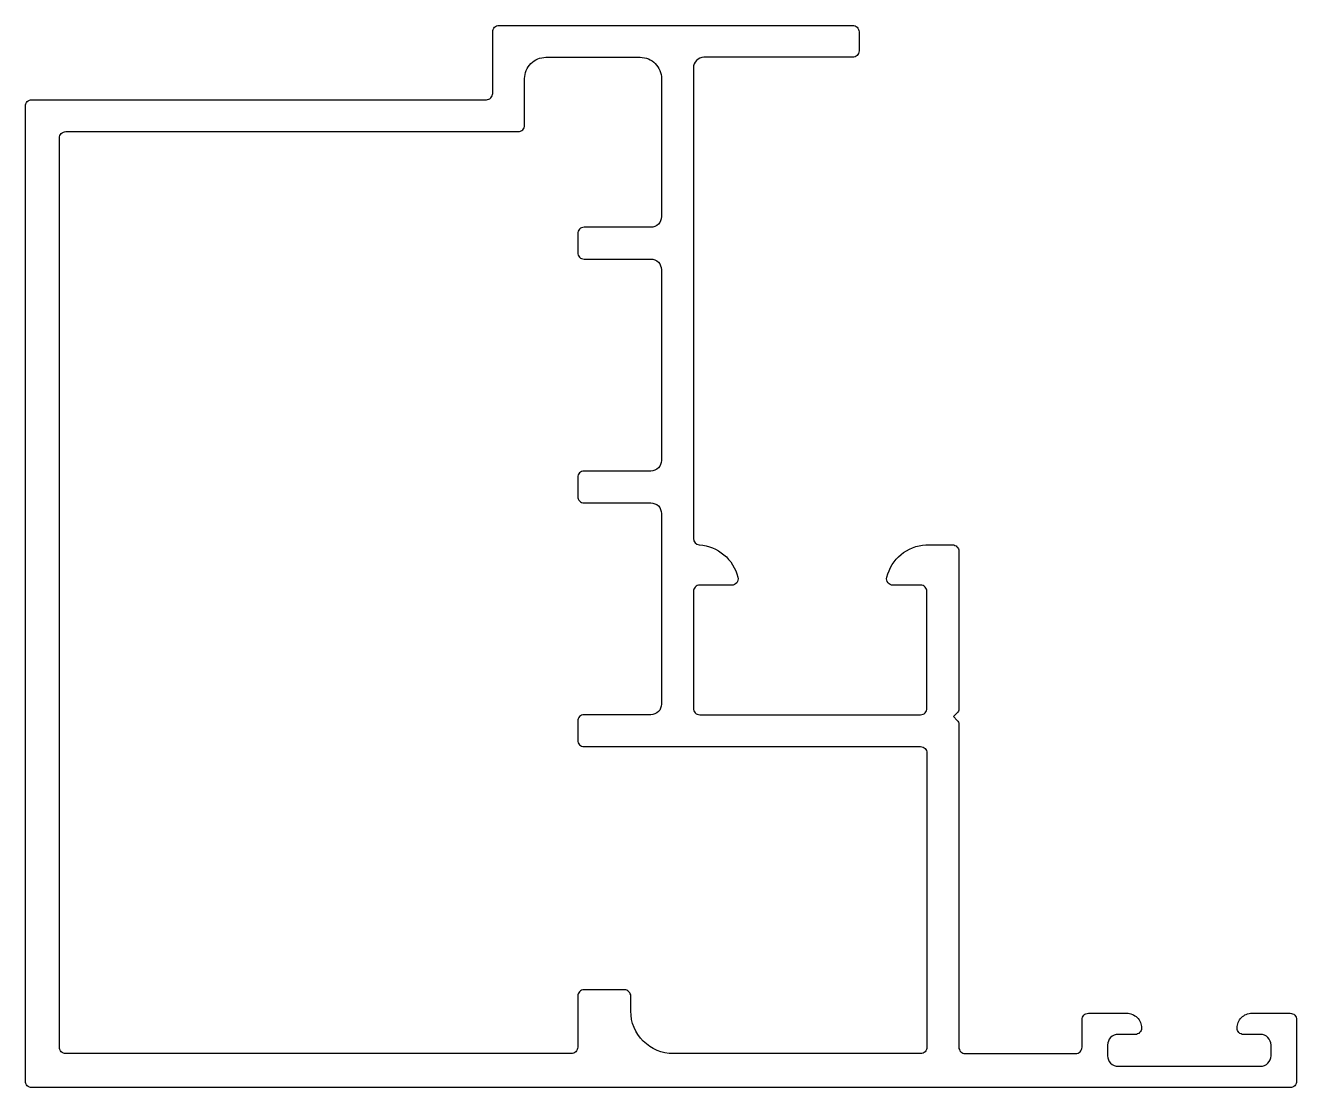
# Model space of a CAD drawing. Extents: x 69 to 128.9, y 942 to 991.9.
import ezdxf

# ---------------------------------------------------------------- set-up
doc = ezdxf.new("R2010")
doc.units = 0
doc.layers.get('0').update_dxf_attribs({"linetype": 'CONTINUOUS'})

msp = doc.modelspace()

# ---------------------------------------------------------------- linework, layer by layer
for points in [[(91.034, 991.65, -0.414214), (91.334, 991.95), (107.978, 991.95, -0.414214), (108.278, 991.65), (108.278, 990.75, -0.414214), (107.978, 990.45), (100.978, 990.45, 0.414214), (100.478, 989.95), (100.478, 967.8, 0.395021), (100.758, 967.501, -0.32777), (102.574, 965.973, -0.485735), (102.282, 965.602), (100.778, 965.602, 0.414214), (100.478, 965.302), (100.478, 959.802, 0.414214), (100.778, 959.502), (111.178, 959.502, 0.414214), (111.478, 959.802), (111.478, 965.302, 0.414214), (111.178, 965.602), (109.879, 965.602, -0.485622), (109.588, 965.973, -0.331775), (111.428, 967.499), (112.678, 967.499, -0.414214), (112.978, 967.199), (112.978, 959.769, -0.198912), (112.904, 959.592), (112.728, 959.416), (112.904, 959.239, -0.198912), (112.978, 959.062), (112.978, 943.853, 0.414214), (113.278, 943.553), (118.478, 943.553, 0.414214), (118.778, 943.853), (118.778, 945.153, -0.414214), (119.078, 945.453), (120.878, 945.453, -0.414214), (121.578, 944.753), (121.578, 944.753, -0.414214), (121.278, 944.453), (120.478, 944.453, 0.414214), (119.978, 943.953), (119.978, 943.453, 0.414214), (120.478, 942.953), (127.178, 942.953, 0.414214), (127.678, 943.453), (127.678, 943.953, 0.414214), (127.178, 944.453), (126.378, 944.453, -0.414214), (126.078, 944.753), (126.078, 944.753, -0.414214), (126.778, 945.453), (128.578, 945.453, -0.414214), (128.878, 945.153), (128.878, 942.253, -0.414214), (128.578, 941.953), (69.334, 941.953, -0.414214), (69.034, 942.253), (69.034, 988.15, -0.414214), (69.334, 988.45), (90.734, 988.45, 0.414214), (91.034, 988.75)], [(95.334, 969.476), (98.478, 969.476, -0.414214), (98.978, 968.976), (98.978, 960.002, -0.414214), (98.478, 959.502), (95.334, 959.502, 0.414214), (95.034, 959.202), (95.034, 958.302, 0.414214), (95.334, 958.002), (111.178, 958.002, -0.414214), (111.478, 957.702), (111.478, 943.853, -0.414214), (111.178, 943.553), (99.534, 943.553, -0.414214), (97.534, 945.553), (97.534, 946.253, 0.414214), (97.234, 946.553), (95.334, 946.553, 0.414214), (95.034, 946.253), (95.034, 943.853, -0.414214), (94.734, 943.553), (70.934, 943.553, -0.414214), (70.634, 943.853), (70.634, 986.65, -0.414214), (70.934, 986.95), (92.234, 986.95, 0.414214), (92.534, 987.25), (92.534, 989.45, -0.414214), (93.534, 990.45), (97.978, 990.45, -0.414214), (98.978, 989.45), (98.978, 982.95, -0.414214), (98.478, 982.45), (95.334, 982.45, 0.414214), (95.034, 982.15), (95.034, 981.25, 0.414214), (95.334, 980.95), (98.478, 980.95, -0.414214), (98.978, 980.45), (98.978, 971.476, -0.414214), (98.478, 970.976), (95.334, 970.976, 0.414214), (95.034, 970.676), (95.034, 969.776, 0.414214)]]:
    msp.add_lwpolyline(points, format="xyb", close=True)

doc.saveas('drawing.dxf')
